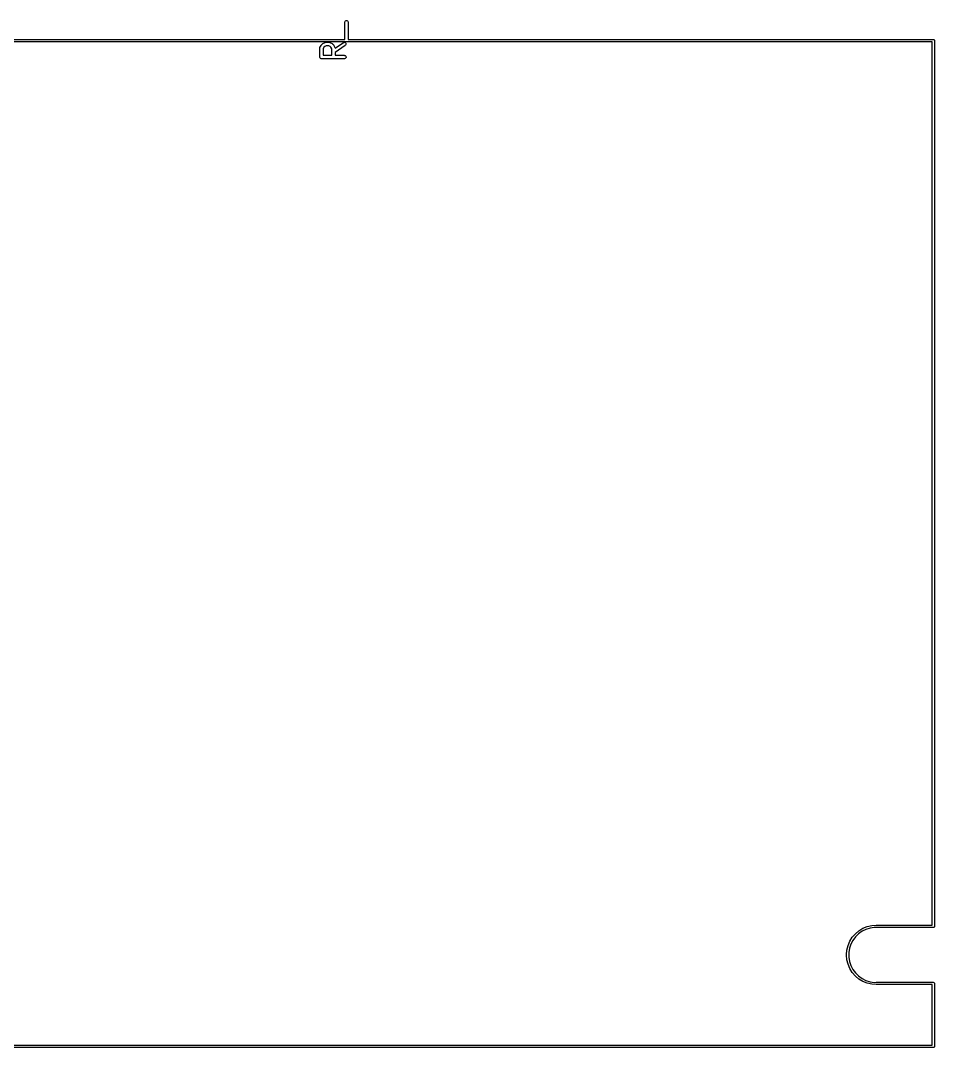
# Model space of a CAD drawing. Header units: millimetres. Extents: x 129 to 276, y -185 to -58.
# Drawn here: x 207.55 to 247.55, y -148.69 to -103.76 of the extents above; entities that cross this region are included whole.
import ezdxf

# ---------------------------------------------------------------- set-up
doc = ezdxf.new("R2010")
doc.units = ezdxf.units.MM
doc.layers.add('F.Fab', color=9, linetype='CONTINUOUS', true_color=0xafafaf)

msp = doc.modelspace()

# ---------------------------------------------------------------- linework, layer by layer
at = {"layer": 'F.Fab', "linetype": 'CONTINUOUS'}
for p, q in [((221.741498, -103.818702), (221.752697, -103.791666)), ((221.752697, -103.791666), (221.773389, -103.770974)), ((221.773389, -103.770974), (221.800425, -103.759775)), ((221.800425, -103.759775), (221.829689, -103.759775)), ((221.829689, -103.759775), (221.856725, -103.770974)), ((221.856725, -103.770974), (221.877417, -103.791666)), ((221.877417, -103.791666), (221.888616, -103.818702)), ((221.740057, -103.833334), (221.741498, -103.818702)), ((221.740057, -104.5925), (221.740057, -103.833334)), ((221.888616, -103.818702), (221.890057, -103.833334)), ((221.890057, -103.833334), (221.890057, -104.5925)), ((205.28, -104.5925), (221.740057, -104.5925)), ((247.45, -104.6925), (205.300711, -104.6925)), ((221.890057, -104.5925), (247.5, -104.5925)), ((247.45, -143.3425), (247.45, -104.6925)), ((247.5, -104.5925), (247.519134, -104.596306)), ((247.519134, -104.596306), (247.546194, -104.623366)), ((247.546194, -104.623366), (247.55, -104.6425)), ((247.55, -104.6425), (247.55, -143.3925)), ((220.644819, -104.976191), (220.64626, -104.961559)), ((220.644819, -105.357143), (220.644819, -104.976191)), ((220.64626, -104.961559), (220.647291, -104.959069)), ((220.647291, -104.959069), (220.647482, -104.956382)), ((220.647482, -104.956382), (220.652737, -104.94265)), ((220.652737, -104.94265), (220.700356, -104.847412)), ((220.700356, -104.847412), (220.70432, -104.841112)), ((220.70432, -104.841112), (220.705078, -104.839285)), ((220.705078, -104.839285), (220.706766, -104.837228)), ((220.706766, -104.837228), (220.708188, -104.834969)), ((220.708188, -104.834969), (220.709686, -104.833669)), ((220.709686, -104.833669), (220.714405, -104.82792)), ((220.714405, -104.82792), (220.762024, -104.780301)), ((220.762024, -104.780301), (220.767773, -104.775582)), ((220.767773, -104.775582), (220.769073, -104.774084)), ((220.769073, -104.774084), (220.771332, -104.772662)), ((220.771332, -104.772662), (220.773389, -104.770974)), ((220.773389, -104.770974), (220.775216, -104.770216)), ((220.775216, -104.770216), (220.781516, -104.766252)), ((220.781516, -104.766252), (220.876754, -104.718633)), ((220.829077, -104.92538), (220.794819, -104.993896)), ((220.794819, -104.993896), (220.794819, -105.282143)), ((220.859484, -104.894973), (220.829077, -104.92538)), ((220.928, -104.860715), (220.859484, -104.894973)), ((220.876754, -104.718633), (220.890485, -104.713378)), ((220.890485, -104.713378), (220.893174, -104.713186)), ((220.893174, -104.713186), (220.895663, -104.712156)), ((220.895663, -104.712156), (220.910295, -104.710715)), ((220.910295, -104.710715), (221.053152, -104.710715)), ((221.035447, -104.860715), (220.928, -104.860715)), ((221.103963, -104.894973), (221.035447, -104.860715)), ((221.053152, -104.710715), (221.067784, -104.712156)), ((221.067784, -104.712156), (221.070273, -104.713187)), ((221.070273, -104.713187), (221.072961, -104.713378)), ((221.072961, -104.713378), (221.086693, -104.718633)), ((221.086693, -104.718633), (221.181931, -104.766252)), ((221.13437, -104.92538), (221.103963, -104.894973)), ((221.168628, -104.993896), (221.13437, -104.92538)), ((221.168628, -105.282143), (221.168628, -104.993896)), ((221.181931, -104.766252), (221.18823, -104.770216)), ((221.18823, -104.770216), (221.190058, -104.770974)), ((221.190058, -104.770974), (221.192114, -104.772662)), ((221.192114, -104.772662), (221.194374, -104.774084)), ((221.194374, -104.774084), (221.195673, -104.775582)), ((221.195673, -104.775582), (221.201423, -104.780301)), ((221.201423, -104.780301), (221.249042, -104.82792)), ((221.249042, -104.82792), (221.25376, -104.833669)), ((221.25376, -104.833669), (221.255259, -104.834969)), ((221.255259, -104.834969), (221.25668, -104.837228)), ((221.25668, -104.837228), (221.258369, -104.839285)), ((221.258369, -104.839285), (221.259126, -104.841112)), ((221.259126, -104.841112), (221.263091, -104.847412)), ((221.263091, -104.847412), (221.31071, -104.94265)), ((221.31071, -104.94265), (221.315965, -104.956381)), ((221.315965, -104.956381), (221.316156, -104.95907)), ((221.316156, -104.95907), (221.317187, -104.961559)), ((221.317187, -104.961559), (221.318518, -104.975075)), ((221.318518, -104.975075), (221.67681, -104.724272)), ((221.762829, -104.847157), (221.318628, -105.158097)), ((221.67681, -104.724272), (221.689623, -104.717062)), ((221.689623, -104.717062), (221.718194, -104.710733)), ((221.718194, -104.710733), (221.747012, -104.715818)), ((221.747012, -104.715818), (221.77169, -104.731545)), ((221.773989, -104.837586), (221.762829, -104.847157)), ((221.77169, -104.731545), (221.788472, -104.755519)), ((221.789716, -104.812907), (221.773989, -104.837586)), ((221.788472, -104.755519), (221.794802, -104.78409)), ((221.794802, -104.78409), (221.789716, -104.812907)), ((220.64626, -105.371775), (220.644819, -105.357143)), ((220.657459, -105.398811), (220.64626, -105.371775)), ((220.678151, -105.419503), (220.657459, -105.398811)), ((220.705187, -105.430702), (220.678151, -105.419503)), ((220.719819, -105.432143), (220.705187, -105.430702)), ((221.719819, -105.432143), (220.719819, -105.432143)), ((220.794819, -105.282143), (221.168628, -105.282143)), ((221.318628, -105.158097), (221.318628, -105.282143)), ((221.318628, -105.282143), (221.719819, -105.282143)), ((221.719819, -105.282143), (221.734451, -105.283584)), ((221.734451, -105.430702), (221.719819, -105.432143)), ((221.734451, -105.283584), (221.761487, -105.294783)), ((221.761487, -105.419503), (221.734451, -105.430702)), ((221.761487, -105.294783), (221.782179, -105.315475)), ((221.782179, -105.398811), (221.761487, -105.419503)), ((221.782179, -105.315475), (221.793378, -105.342511)), ((221.793378, -105.371775), (221.782179, -105.398811)), ((221.793378, -105.342511), (221.793378, -105.371775)), ((243.954392, -143.869966), (244.088116, -143.715908)), ((244.088116, -143.715908), (244.244294, -143.584666)), ((244.225574, -143.720936), (244.090944, -143.853429)), ((244.379273, -143.611135), (244.225574, -143.720936)), ((244.244294, -143.584666), (244.41908, -143.479471)), ((244.548256, -143.52673), (244.379273, -143.611135)), ((244.41908, -143.479471), (244.608169, -143.402914)), ((244.728363, -143.469798), (244.548256, -143.52673)), ((244.608169, -143.402914), (244.806907, -143.35688)), ((244.915158, -143.441743), (244.728363, -143.469798)), ((244.806907, -143.35688), (244.994255, -143.343642)), ((244.999587, -143.442417), (244.915158, -143.441743)), ((244.994255, -143.343642), (245, -143.3425)), ((245, -143.4425), (244.999587, -143.442417)), ((245, -143.3425), (247.45, -143.3425)), ((247.5, -143.4425), (245, -143.4425)), ((247.519134, -143.438694), (247.5, -143.4425)), ((247.546194, -143.411634), (247.519134, -143.438694)), ((247.55, -143.3925), (247.546194, -143.411634)), ((243.717634, -144.428863), (243.766842, -144.230887)), ((243.766842, -144.230887), (243.846414, -144.043047)), ((243.8916, -144.172962), (243.831794, -144.352135)), ((243.846414, -144.043047), (243.954392, -143.869966)), ((243.978698, -144.005351), (243.8916, -144.172962)), ((244.090944, -143.853429), (243.978698, -144.005351)), ((243.700002, -144.6321), (243.717634, -144.428863)), ((243.703289, -144.6425), (243.700002, -144.6321)), ((243.700002, -144.6529), (243.703289, -144.6425)), ((243.717634, -144.856137), (243.700002, -144.6529)), ((243.799998, -144.6329), (243.796793, -144.6425)), ((243.796793, -144.6425), (243.799998, -144.6521)), ((243.800754, -144.538458), (243.799998, -144.6329)), ((243.799998, -144.6521), (243.800754, -144.746542)), ((243.831794, -144.352135), (243.800754, -144.538458)), ((243.766842, -145.054113), (243.717634, -144.856137)), ((243.846414, -145.241953), (243.766842, -145.054113)), ((243.800754, -144.746542), (243.831794, -144.932865)), ((243.831794, -144.932865), (243.8916, -145.112038)), ((243.8916, -145.112038), (243.978698, -145.279649)), ((243.954392, -145.415034), (243.846414, -145.241953)), ((244.088116, -145.569092), (243.954392, -145.415034)), ((243.978698, -145.279649), (244.090944, -145.431571)), ((244.244294, -145.700334), (244.088116, -145.569092)), ((244.090944, -145.431571), (244.225574, -145.564064)), ((244.225574, -145.564064), (244.379273, -145.673865)), ((244.41908, -145.805529), (244.244294, -145.700334)), ((244.379273, -145.673865), (244.548256, -145.75827)), ((244.608169, -145.882086), (244.41908, -145.805529)), ((244.548256, -145.75827), (244.728363, -145.815202)), ((244.806907, -145.92812), (244.608169, -145.882086)), ((244.728363, -145.815202), (244.915158, -145.843257)), ((244.994255, -145.941357), (244.806907, -145.92812)), ((244.915158, -145.843257), (244.999587, -145.842582)), ((245, -145.9425), (244.994255, -145.941357)), ((244.999587, -145.842582), (245, -145.8425)), ((245, -145.8425), (247.5, -145.8425)), ((247.45, -145.9425), (245, -145.9425)), ((247.45, -148.5925), (247.45, -145.9425)), ((247.5, -145.8425), (247.519134, -145.846306)), ((247.519134, -145.846306), (247.546194, -145.873366)), ((247.546194, -145.873366), (247.55, -145.8925)), ((247.55, -145.8925), (247.55, -148.6425)), ((247.5, -148.6925), (163.5, -148.6925)), ((163.55, -148.5925), (247.45, -148.5925)), ((247.519134, -148.688694), (247.5, -148.6925)), ((247.546194, -148.661634), (247.519134, -148.688694)), ((247.55, -148.6425), (247.546194, -148.661634))]:
    msp.add_line(p, q, dxfattribs=at)

doc.saveas('drawing.dxf')
